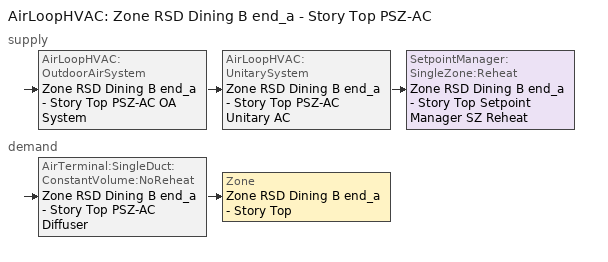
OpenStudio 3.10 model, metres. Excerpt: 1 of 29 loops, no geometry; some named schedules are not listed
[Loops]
AirLoopHVAC 'Zone RSD Dining B end_a - Story Top PSZ-AC'
 supply: AirLoopHVAC:OutdoorAirSystem 'Zone RSD Dining B end_a - Story Top PSZ-AC OA System' > AirLoopHVAC:UnitarySystem 'Zone RSD Dining B end_a - Story Top PSZ-AC Unitary AC' > SetpointManager:SingleZone:Reheat 'Zone RSD Dining B end_a - Story Top Setpoint Manager SZ Reheat'
 demand: AirTerminal:SingleDuct:ConstantVolume:NoReheat 'Zone RSD Dining B end_a - Story Top PSZ-AC Diffuser' > Zone 'Zone RSD Dining B end_a - Story Top'
[Sizing:Zone]
Zone RSD Dining B end_a - Story Top: Zone Cooling Design Supply Air Temperature Input Method=SupplyAirTemperature; Zone Cooling Design Supply Air Temperature {C}=12.7778; Zone Cooling Design Supply Air Temperature Difference {deltaC}=11.11; Zone Heating Design Supply Air Temperature Input Method=SupplyAirTemperature; Zone Heating Design Supply Air Temperature {C}=50; Zone Heating Design Supply Air Temperature Difference {deltaC}=11.11; Zone Cooling Design Supply Air Humidity Ratio {kg-H2O/kg-air}=0.0085; Zone Heating Design Supply Air Humidity Ratio {kg-H2O/kg-air}=0.008; Cooling Design Air Flow Method=DesignDay; Heating Design Air Flow Method=DesignDay; Account for Dedicated Outdoor Air System=No; Dedicated Outdoor Air System Control Strategy=NeutralSupplyAir; Dedicated Outdoor Air Low Setpoint Temperature for Design {C}=autosize; Dedicated Outdoor Air High Setpoint Temperature for Design {C}=autosize; Zone Load Sizing Method=Sensible Load Only No Latent Load; Zone Latent Cooling Design Supply Air Humidity Ratio Input Method=HumidityRatioDifference; Zone Cooling Design Supply Air Humidity Ratio Difference {kgWater/kgDryAir}=0.005; Zone Latent Heating Design Supply Air Humidity Ratio Input Method=HumidityRatioDifference; Zone Humidification Design Supply Air Humidity Ratio Difference {kgWater/kgDryAir}=0.005; Sizing Option=Coincident
[Zone equipment]
Zone RSD Dining B end_a - Story Top: Zone RSD Dining B end_a - Story Top PSZ-AC Diffuser
[AirLoopHVAC]
Zone RSD Dining B end_a - Story Top PSZ-AC: Availability Schedule=Always On Discrete; Design Supply Air Flow Rate {m3/s}=1.52146; Design Return Air Flow Fraction of Supply Air Flow=1
[Sizing:System]
Zone RSD Dining B end_a - Story Top PSZ-AC: Type of Load to Size On=Sensible; Design Outdoor Air Flow Rate {m3/s}=1.52146; Central Heating Maximum System Air Flow Ratio=1; Preheat Design Temperature {C}=7.22222; Preheat Design Humidity Ratio {kg-H2O/kg-Air}=0.008; Precool Design Temperature {C}=12.7778; Precool Design Humidity Ratio {kg-H2O/kg-Air}=0.008; Central Cooling Design Supply Air Temperature {C}=12.7778; Central Heating Design Supply Air Temperature {C}=50; Sizing Option=Coincident; 100% Outdoor Air in Cooling=No; 100% Outdoor Air in Heating=No; Central Cooling Design Supply Air Humidity Ratio {kg-H2O/kg-Air}=0.0085; Central Heating Design Supply Air Humidity Ratio {kg-H2O/kg-Air}=0.008; Cooling Design Air Flow Method=DesignDay; Heating Design Air Flow Method=DesignDay; System Outdoor Air Method=ZoneSum; Zone Maximum Outdoor Air Fraction=1; Cooling Supply Air Flow Rate Per Floor Area {m3/s-m2}=0.00996765; Cooling Fraction of Autosized Cooling Supply Air Flow Rate=1; Cooling Supply Air Flow Rate Per Unit Cooling Capacity {m3/s-W}=3.94755e-05; Heating Supply Air Flow Rate Per Floor Area {m3/s-m2}=0.00996765; Heating Fraction of Autosized Heating Supply Air Flow Rate=1; Heating Fraction of Autosized Cooling Supply Air Flow Rate=1; Heating Supply Air Flow Rate Per Unit Heating Capacity {m3/s-W}=3.15882e-05; Cooling Design Capacity Method=CoolingDesignCapacity; Cooling Design Capacity {W}=26851.74; Cooling Design Capacity Per Floor Area {W/m2}=234.7; Fraction of Autosized Cooling Design Capacity=1; Heating Design Capacity Method=HeatingDesignCapacity; Heating Design Capacity {W}=37120.45; Heating Design Capacity Per Floor Area {W/m2}=157; Fraction of Autosized Heating Design Capacity=1; Central Cooling Capacity Control Method=OnOff; Occupant Diversity=1
[SetpointManager:SingleZone:Reheat]
Zone RSD Dining B end_a - Story Top Setpoint Manager SZ Reheat: Minimum Supply Air Temperature {C}=12.7778; Maximum Supply Air Temperature {C}=50; Control Zone=Zone RSD Dining B end_a - Story Top; Setpoint Node or NodeList=Zone RSD Dining B end_a - Story Top PSZ-AC Supply Outlet Node
[Coil:Heating:Gas]
Zone RSD Dining B end_a - Story Top PSZ-AC Gas Htg Coil: Availability Schedule=Always On Discrete; Gas Burner Efficiency=0.8; Nominal Capacity {W}=69840.2; On Cycle Parasitic Electric Load {W}=0; Off Cycle Parasitic Gas Load {W}=0
[Coil:Heating:Electric]
Zone RSD Dining B end_a - Story Top PSZ-AC No Heat: Availability Schedule=Always Off Discrete; Efficiency=1; Nominal Capacity {W}=0
[Coil:Cooling:DX:SingleSpeed]
Zone RSD Dining B end_a - Story Top PSZ-AC 1spd DX AC Clg Coil 98kBtu/hr 9.7SEER 100kBtu/hr 13.0SEER: Availability Schedule=Always On Discrete; Rated Total Cooling Capacity {W}=35054.6; Rated Sensible Heat Ratio=0.725148; Rated COP {W/W}=3.91157; Rated Air Flow Rate {m3/s}=1.52146; Rated Evaporator Fan Power Per Volume Flow Rate 2017 {W/(m3/s)}=773.3; Rated Evaporator Fan Power Per Volume Flow Rate 2023 {W/(m3/s)}=934.4; Total Cooling Capacity Function of Temperature Curve=SpltAC1Sp_ClCap_fT; Total Cooling Capacity Function of Flow Fraction Curve=DXCOOL-NECB2011-REF-CAPFFLOW; Energy Input Ratio Function of Temperature Curve=SpltAC1Sp_EIR_fT; Energy Input Ratio Function of Flow Fraction Curve=DXCOOL-NECB2011-REF-COOLEIRFFLOW; Part Load Fraction Correlation Curve=DXCOOL-NECB2011-REF-COOLPLFFPLR; Minimum Outdoor Dry-Bulb Temperature for Compressor Operation {C}=-25; Nominal Time for Condensate Removal to Begin {s}=0; Ratio of Initial Moisture Evaporation Rate and Steady State Latent Capacity=0; Maximum Cycling Rate {cycles/hr}=0; Latent Capacity Time Constant {s}=0; Condenser Type=AirCooled; Evaporative Condenser Effectiveness=0.9; Evaporative Condenser Air Flow Rate {m3/s}=autosize; Evaporative Condenser Pump Rated Power Consumption {W}=autosize; Crankcase Heater Capacity {W}=0; Maximum Outdoor Dry-Bulb Temperature for Crankcase Heater Operation {C}=10; Basin Heater Capacity {W/K}=0; Basin Heater Setpoint Temperature {C}=2
[Fan:OnOff]
Zone RSD Dining B end_a - Story Top PSZ-AC Fan: Availability Schedule=Always On Discrete; Fan Total Efficiency=0.56875; Pressure Rise {Pa}=622.722; Maximum Flow Rate {m3/s}=1.52146; Motor Efficiency=0.875; Motor In Airstream Fraction=1; Fan Power Ratio Function of Speed Ratio Curve=Fan On Off Power Curve 22; Fan Efficiency Ratio Function of Speed Ratio Curve=Fan On Off Efficiency Curve 22
[AirLoopHVAC:UnitarySystem]
Zone RSD Dining B end_a - Story Top PSZ-AC Unitary AC: Control Type=Load; Controlling Zone or Thermostat Location=Zone RSD Dining B end_a - Story Top; Dehumidification Control Type=None; Availability Schedule=Outage Availability Schedule; Supply Fan=Zone RSD Dining B end_a - Story Top PSZ-AC Fan; Fan Placement=DrawThrough; Supply Air Fan Operating Mode Schedule=Always On Discrete; Heating Coil=Zone RSD Dining B end_a - Story Top PSZ-AC Gas Htg Coil; DX Heating Coil Sizing Ratio=1; Cooling Coil=Zone RSD Dining B end_a - Story Top PSZ-AC 1spd DX AC Clg Coil 98kBtu/hr 9.7SEER 100kBtu/hr 13.0SEER; Use DOAS DX Cooling Coil=No; DOAS DX Cooling Coil Leaving Minimum Air Temperature {C}=2; Latent Load Control=SensibleOnlyLoadControl; Supplemental Heating Coil=Zone RSD Dining B end_a - Story Top PSZ-AC No Heat; Supply Air Flow Rate Method During Cooling Operation=SupplyAirFlowRate; Supply Air Flow Rate During Cooling Operation {m3/s}=1.52146; Supply Air Flow Rate Method During Heating Operation=SupplyAirFlowRate; Supply Air Flow Rate During Heating Operation {m3/s}=1.52146; Supply Air Flow Rate Method When No Cooling or Heating is Required=None; No Load Supply Air Flow Rate Control Set To Low Speed=Yes; Maximum Supply Air Temperature {C}=50; Maximum Outdoor Dry-Bulb Temperature for Supplemental Heater Operation {C}=21; Ancilliary On-Cycle Electric Power {W}=0; Ancilliary Off-Cycle Electric Power {W}=0
[Controller:OutdoorAir]
Zone RSD Dining B end_a - Story Top PSZ-AC OA System Controller: Minimum Outdoor Air Flow Rate {m3/s}=0; Maximum Outdoor Air Flow Rate {m3/s}=1.52146; Economizer Control Type=NoEconomizer; Economizer Control Action Type=ModulateFlow; Economizer Maximum Limit Dry-Bulb Temperature {C}=28; Economizer Maximum Limit Enthalpy {J/kg}=64000; Lockout Type=LockoutWithCompressor; Minimum Limit Type=FixedMinimum; Minimum Outdoor Air Schedule=Zone RSD Dining B end_a - Story Top PSZ-AC_night_ventcycle_schedule; Controller Mechanical Ventilation=Controller Mechanical Ventilation 23; High Humidity Control=No; High Humidity Outdoor Air Flow Ratio=1; Control High Indoor Humidity Based on Outdoor Humidity Ratio=Yes; Heat Recovery Bypass Control Type=BypassWhenWithinEconomizerLimits; Economizer Operation Staging=InterlockedWithMechanicalCooling
[Controller:MechanicalVentilation]
Controller Mechanical Ventilation 23: Availability Schedule=Always On Discrete; Demand Controlled Ventilation=Yes
[AirLoopHVAC:OutdoorAirSystem]
Zone RSD Dining B end_a - Story Top PSZ-AC OA System: Controller=Zone RSD Dining B end_a - Story Top PSZ-AC OA System Controller
[AirTerminal:SingleDuct:ConstantVolume:NoReheat]
Zone RSD Dining B end_a - Story Top PSZ-AC Diffuser: Availability Schedule=Always On Discrete; Maximum Air Flow Rate {m3/s}=1.52146
[Schedule:Constant]
Name | Value
Always On Discrete; Zone RSD Dining B end_a - Story Top PSZ-AC_night_ventcycle_schedule | 1
Always Off Discrete | 0
[Curve:Exponent]
Fan On Off Power Curve 22: Coefficient1 Constant=1; Coefficient2 Constant=0; Coefficient3 Constant=0; Minimum Value of x=0; Maximum Value of x=1
[Curve:Cubic] Maximum Value of x=1
Name | Coefficient1 Constant | Coefficient2 x | Coefficient3 x**2 | Coefficient4 x**3 | Minimum Value of x
Fan On Off Efficiency Curve 22 | 1 | 0 | 0 | 0 | 0
DXCOOL-NECB2011-REF-COOLPLFFPLR | 0.0277 | 4.9151 | -8.184 | 4.2702 | 0.7
[Curve:Biquadratic] Minimum Value of x=7.22222; Maximum Value of x=29.44444; Minimum Value of y=-23.333; Maximum Value of y=46.11111
Name | Coefficient1 Constant | Coefficient2 x | Coefficient3 x**2 | Coefficient4 y | Coefficient5 y**2 | Coefficient6 x*y
SpltAC1Sp_ClCap_fT | 0.67916 | 0.016938 | 0.00069336 | 0.0045576 | -8.42e-05 | -0.00047628
SpltAC1Sp_EIR_fT | 0.739046 | -0.00778968 | 0.000128304 | -0.00027 | 0.0006642 | -0.000648
[Curve:Quadratic] Coefficient1 Constant=1; Coefficient2 x=0; Coefficient3 x**2=0; Minimum Value of x=0; Maximum Value of x=1
DXCOOL-NECB2011-REF-CAPFFLOW; DXCOOL-NECB2011-REF-COOLEIRFFLOW
